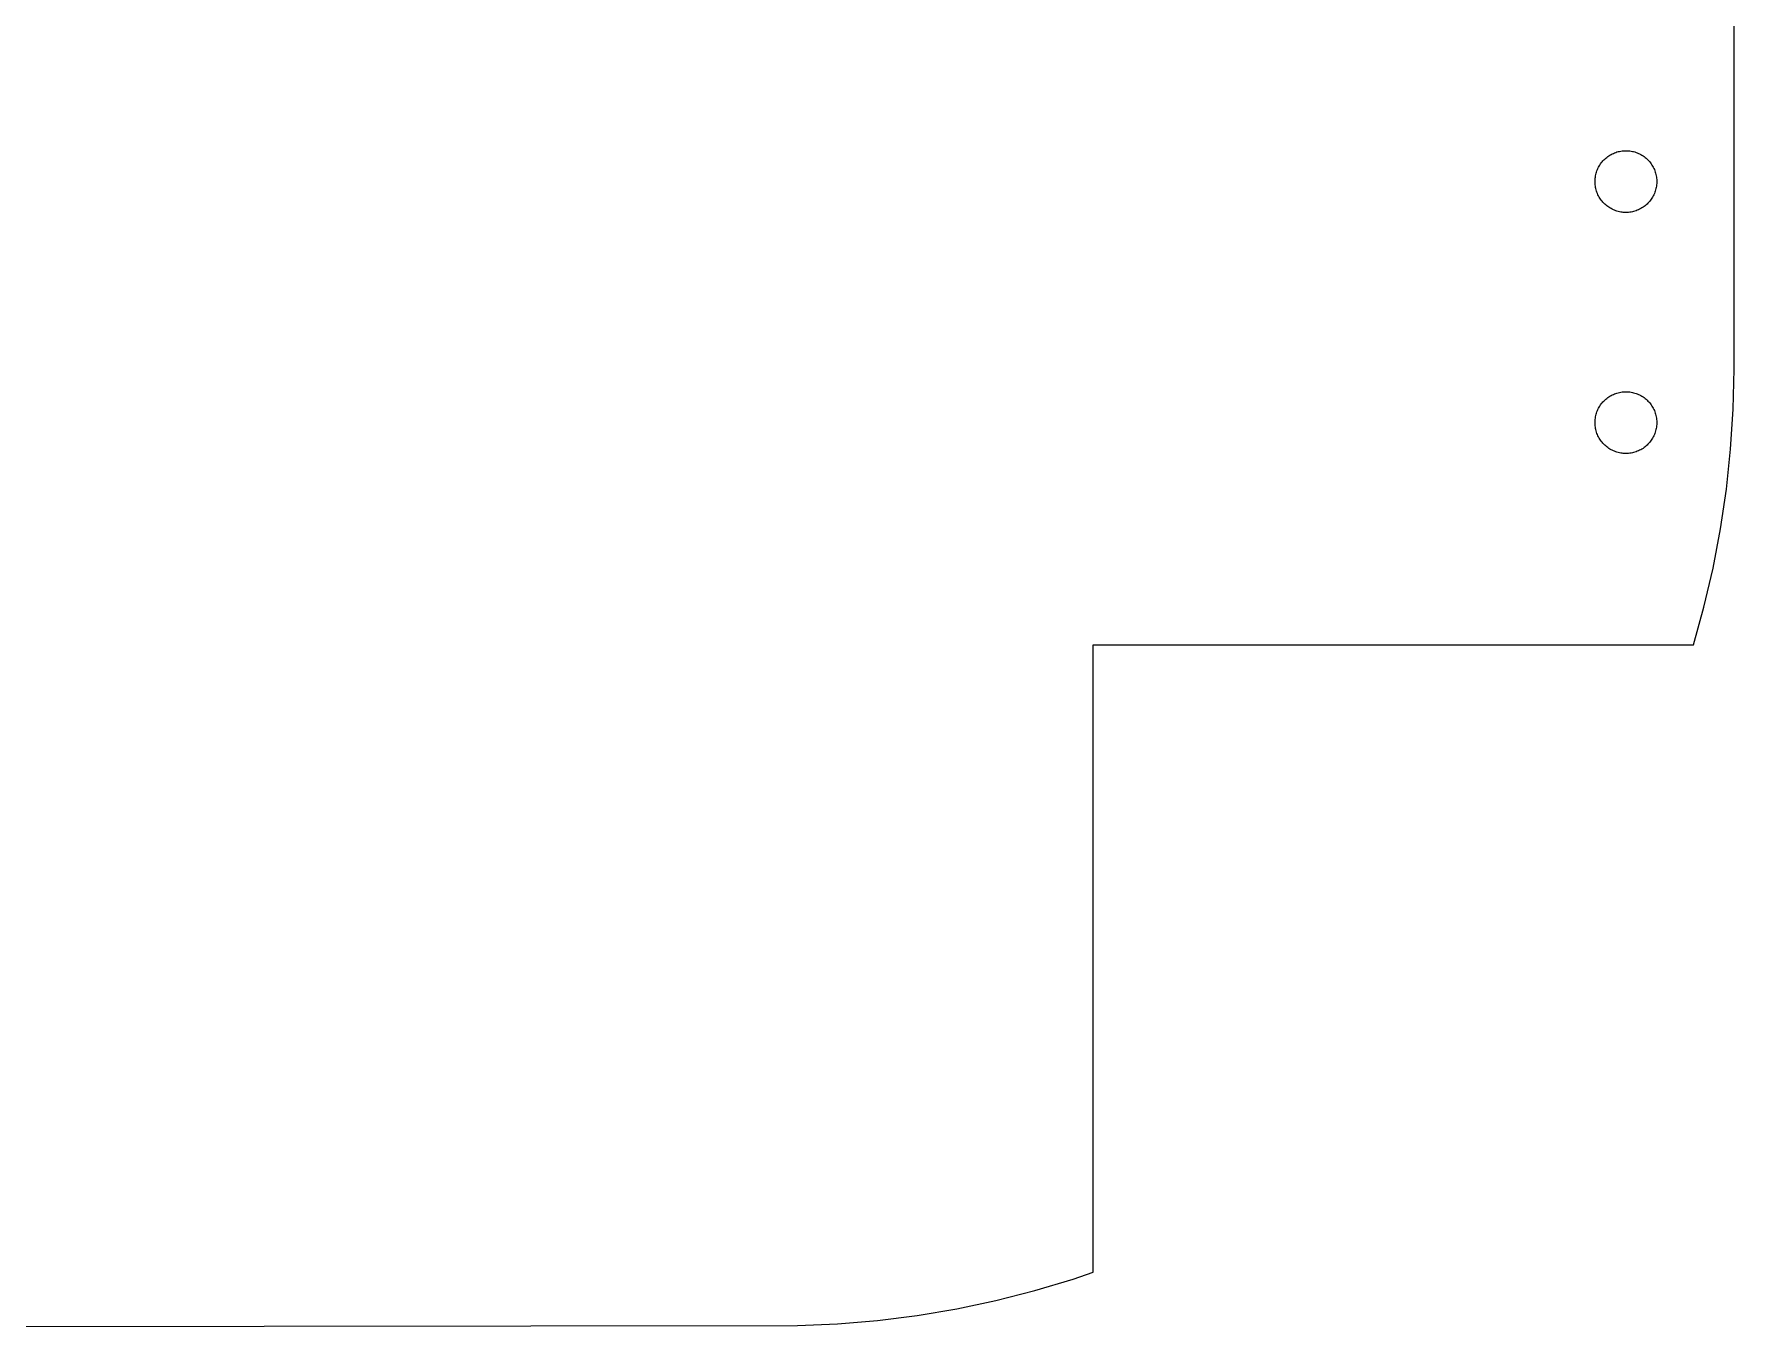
# Model space of a CAD drawing. Header units: metres. Extents: x -162 to 60, y -124 to 48.
# Drawn here: x -52.5 to 60.3, y -124 to -38.2 of the extents above; entities that cross this region are included whole.
import ezdxf

# ---------------------------------------------------------------- set-up
doc = ezdxf.new("R2010")
doc.units = ezdxf.units.M

msp = doc.modelspace()

# ---------------------------------------------------------------- linework, layer by layer
for p, q in [((60.325, -60.4517), (60.325, 10.1598)), ((52.0154, -46.2921), (52.0879, -46.2464)), ((52.0879, -46.2464), (52.1623, -46.2034)), ((52.1623, -46.2034), (52.2383, -46.1635)), ((52.2383, -46.1635), (52.3162, -46.127)), ((52.3162, -46.127), (52.3953, -46.0937)), ((52.3953, -46.0937), (52.4755, -46.0639)), ((52.4755, -46.0639), (52.5573, -46.0371)), ((52.5573, -46.0371), (52.6402, -46.0142)), ((52.6402, -46.0142), (52.7235, -45.9945)), ((52.7235, -45.9945), (52.808, -45.9786)), ((52.808, -45.9786), (52.8929, -45.9658)), ((52.8929, -45.9658), (52.9782, -45.9569)), ((52.9782, -45.9569), (53.0638, -45.9515)), ((53.0638, -45.9515), (53.1499, -45.9499)), ((53.1499, -45.9499), (53.2355, -45.9515)), ((53.2355, -45.9515), (53.3212, -45.9569)), ((53.3212, -45.9569), (53.4068, -45.9658)), ((53.4068, -45.9658), (53.4917, -45.9786)), ((53.4917, -45.9786), (53.5762, -45.9945)), ((53.5762, -45.9945), (53.6595, -46.0142)), ((53.6595, -46.0142), (53.7425, -46.0371)), ((53.7425, -46.0371), (53.8238, -46.0639)), ((53.8238, -46.0639), (53.9045, -46.0937)), ((53.9045, -46.0937), (53.9835, -46.127)), ((53.9835, -46.127), (54.0614, -46.1635)), ((54.0614, -46.1635), (54.1374, -46.2034)), ((54.1374, -46.2034), (54.2118, -46.2464)), ((54.2118, -46.2464), (54.2843, -46.2921)), ((51.1752, -47.4487), (51.2, -47.3665)), ((51.2, -47.3665), (51.2283, -47.2851)), ((51.2283, -47.2851), (51.26, -47.2053)), ((51.26, -47.2053), (51.2949, -47.127)), ((51.2949, -47.127), (51.3333, -47.0502)), ((51.3333, -47.0502), (51.3744, -46.9747)), ((51.3744, -46.9747), (51.419, -46.9014)), ((51.419, -46.9014), (51.4666, -46.8297)), ((51.4666, -46.8297), (51.517, -46.7603)), ((51.517, -46.7603), (51.5701, -46.6933)), ((51.5701, -46.6933), (51.6263, -46.6282)), ((51.6263, -46.6282), (51.6852, -46.5654)), ((51.6852, -46.5654), (51.7465, -46.5053)), ((51.7465, -46.5053), (51.8104, -46.4479)), ((51.8104, -46.4479), (51.8763, -46.3933)), ((51.8763, -46.3933), (51.9449, -46.3414)), ((51.9449, -46.3414), (52.0154, -46.2921)), ((54.2843, -46.2921), (54.3548, -46.3414)), ((54.3548, -46.3414), (54.423, -46.3933)), ((54.423, -46.3933), (54.4893, -46.4479)), ((54.4893, -46.4479), (54.5533, -46.5053)), ((54.5533, -46.5053), (54.6145, -46.5654)), ((54.6145, -46.5654), (54.6734, -46.6282)), ((54.6734, -46.6282), (54.7292, -46.6933)), ((54.7292, -46.6933), (54.7827, -46.7603)), ((54.7827, -46.7603), (54.8331, -46.8297)), ((54.8331, -46.8297), (54.8808, -46.9014)), ((54.8808, -46.9014), (54.9253, -46.9747)), ((54.9253, -46.9747), (54.9664, -47.0502)), ((54.9664, -47.0502), (55.0048, -47.127)), ((55.0048, -47.127), (55.0397, -47.2053)), ((55.0397, -47.2053), (55.0711, -47.2851)), ((55.0711, -47.2851), (55.0993, -47.3665)), ((55.0993, -47.3665), (55.1242, -47.4487)), ((51.1004, -47.9568), (51.1039, -47.8711)), ((51.1004, -48.0428), (51.1004, -47.9568)), ((51.1039, -48.1285), (51.1004, -48.0428)), ((51.1039, -47.8711), (51.1112, -47.7855)), ((51.1112, -48.2141), (51.1039, -48.1285)), ((51.1112, -47.7855), (51.1217, -47.7002)), ((51.1217, -48.2994), (51.1112, -48.2141)), ((51.1217, -47.7002), (51.136, -47.6157)), ((51.136, -48.3839), (51.1217, -48.2994)), ((51.136, -47.6157), (51.1539, -47.5316)), ((51.1539, -48.468), (51.136, -48.3839)), ((51.1539, -47.5316), (51.1752, -47.4487)), ((51.1752, -48.5509), (51.1539, -48.468)), ((55.1242, -47.4487), (55.1455, -47.5316)), ((55.1455, -48.468), (55.1242, -48.5509)), ((55.1455, -47.5316), (55.1637, -47.6157)), ((55.1637, -48.3839), (55.1455, -48.468)), ((55.1637, -47.6157), (55.1776, -47.7002)), ((55.1776, -48.2994), (55.1637, -48.3839)), ((55.1776, -47.7002), (55.1885, -47.7855)), ((55.1885, -48.2141), (55.1776, -48.2994)), ((55.1885, -47.7855), (55.1959, -47.8711)), ((55.1959, -48.1285), (55.1885, -48.2141)), ((55.1959, -47.8711), (55.1993, -47.9568)), ((55.1993, -48.0428), (55.1959, -48.1285)), ((55.1993, -47.9568), (55.1993, -48.0428)), ((51.2, -48.6335), (51.1752, -48.5509)), ((51.2283, -48.7145), (51.2, -48.6335)), ((51.26, -48.7943), (51.2283, -48.7145)), ((51.2949, -48.8726), (51.26, -48.7943)), ((51.3333, -48.9497), (51.2949, -48.8726)), ((51.3744, -49.0249), (51.3333, -48.9497)), ((51.419, -49.0982), (51.3744, -49.0249)), ((51.4666, -49.1699), (51.419, -49.0982)), ((51.517, -49.2392), (51.4666, -49.1699)), ((51.5701, -49.3067), (51.517, -49.2392)), ((51.6263, -49.3714), (51.5701, -49.3067)), ((51.6852, -49.4342), (51.6263, -49.3714)), ((51.7465, -49.4943), (51.6852, -49.4342)), ((51.8104, -49.5516), (51.7465, -49.4943)), ((51.8763, -49.6063), (51.8104, -49.5516)), ((51.9449, -49.6582), (51.8763, -49.6063)), ((54.423, -49.6063), (54.3548, -49.6582)), ((54.4893, -49.5516), (54.423, -49.6063)), ((54.5533, -49.4943), (54.4893, -49.5516)), ((54.6145, -49.4342), (54.5533, -49.4943)), ((54.6734, -49.3714), (54.6145, -49.4342)), ((54.7292, -49.3067), (54.6734, -49.3714)), ((54.7827, -49.2392), (54.7292, -49.3067)), ((54.8331, -49.1699), (54.7827, -49.2392)), ((54.8808, -49.0982), (54.8331, -49.1699)), ((54.9253, -49.0249), (54.8808, -49.0982)), ((54.9664, -48.9497), (54.9253, -49.0249)), ((55.0048, -48.8726), (54.9664, -48.9497)), ((55.0397, -48.7943), (55.0048, -48.8726)), ((55.0711, -48.7145), (55.0397, -48.7943)), ((55.0993, -48.6335), (55.0711, -48.7145)), ((55.1242, -48.5509), (55.0993, -48.6335)), ((52.0154, -49.7074), (51.9449, -49.6582)), ((52.0879, -49.7532), (52.0154, -49.7074)), ((52.1623, -49.7962), (52.0879, -49.7532)), ((52.2383, -49.8361), (52.1623, -49.7962)), ((52.3162, -49.8725), (52.2383, -49.8361)), ((52.3953, -49.9059), (52.3162, -49.8725)), ((52.4755, -49.9357), (52.3953, -49.9059)), ((52.5573, -49.9625), (52.4755, -49.9357)), ((52.6402, -49.9853), (52.5573, -49.9625)), ((52.7235, -50.0051), (52.6402, -49.9853)), ((52.808, -50.021), (52.7235, -50.0051)), ((52.8929, -50.0338), (52.808, -50.021)), ((52.9782, -50.0427), (52.8929, -50.0338)), ((53.0638, -50.0481), (52.9782, -50.0427)), ((53.1499, -50.0497), (53.0638, -50.0481)), ((53.2355, -50.0481), (53.1499, -50.0497)), ((53.3212, -50.0427), (53.2355, -50.0481)), ((53.4068, -50.0338), (53.3212, -50.0427)), ((53.4917, -50.021), (53.4068, -50.0338)), ((53.5762, -50.0051), (53.4917, -50.021)), ((53.6595, -49.9853), (53.5762, -50.0051)), ((53.7425, -49.9625), (53.6595, -49.9853)), ((53.8238, -49.9357), (53.7425, -49.9625)), ((53.9045, -49.9059), (53.8238, -49.9357)), ((53.9835, -49.8725), (53.9045, -49.9059)), ((54.0614, -49.8361), (53.9835, -49.8725)), ((54.1374, -49.7962), (54.0614, -49.8361)), ((54.2118, -49.7532), (54.1374, -49.7962)), ((54.2843, -49.7074), (54.2118, -49.7532)), ((54.3548, -49.6582), (54.2843, -49.7074)), ((60.2692, -63.1109), (60.325, -60.4517)), ((52.3953, -62.0939), (52.4755, -62.0637)), ((52.4755, -62.0637), (52.5573, -62.0373)), ((52.5573, -62.0373), (52.6402, -62.014)), ((52.6402, -62.014), (52.7235, -61.9947)), ((52.7235, -61.9947), (52.808, -61.9784)), ((52.808, -61.9784), (52.8929, -61.966)), ((52.8929, -61.966), (52.9782, -61.9571)), ((52.9782, -61.9571), (53.0638, -61.9516)), ((53.0638, -61.9516), (53.1499, -61.9497)), ((53.1499, -61.9497), (53.2355, -61.9516)), ((53.2355, -61.9516), (53.3212, -61.9571)), ((53.3212, -61.9571), (53.4068, -61.966)), ((53.4068, -61.966), (53.4917, -61.9784)), ((53.4917, -61.9784), (53.5762, -61.9947)), ((53.5762, -61.9947), (53.6595, -62.014)), ((53.6595, -62.014), (53.7425, -62.0373)), ((53.7425, -62.0373), (53.8238, -62.0637)), ((53.8238, -62.0637), (53.9045, -62.0939)), ((51.26, -63.2054), (51.2949, -63.1268)), ((51.2949, -63.1268), (51.3333, -63.05)), ((51.3333, -63.05), (51.3744, -62.9748)), ((51.3744, -62.9748), (51.419, -62.9012)), ((51.419, -62.9012), (51.4666, -62.8299)), ((51.4666, -62.8299), (51.517, -62.7605)), ((51.517, -62.7605), (51.5701, -62.6931)), ((51.5701, -62.6931), (51.6263, -62.628)), ((51.6263, -62.628), (51.6852, -62.5656)), ((51.6852, -62.5656), (51.7465, -62.5055)), ((51.7465, -62.5055), (51.8104, -62.4481)), ((51.8104, -62.4481), (51.8763, -62.3931)), ((51.8763, -62.3931), (51.9449, -62.3412)), ((51.9449, -62.3412), (52.0154, -62.2923)), ((52.0154, -62.2923), (52.0879, -62.2462)), ((52.0879, -62.2462), (52.1623, -62.2032)), ((52.1623, -62.2032), (52.2383, -62.1636)), ((52.2383, -62.1636), (52.3162, -62.1272)), ((52.3162, -62.1272), (52.3953, -62.0939)), ((53.9045, -62.0939), (53.9835, -62.1272)), ((53.9835, -62.1272), (54.0614, -62.1636)), ((54.0614, -62.1636), (54.1374, -62.2032)), ((54.1374, -62.2032), (54.2118, -62.2462)), ((54.2118, -62.2462), (54.2843, -62.2923)), ((54.2843, -62.2923), (54.3548, -62.3412)), ((54.3548, -62.3412), (54.423, -62.3931)), ((54.423, -62.3931), (54.4893, -62.4481)), ((54.4893, -62.4481), (54.5533, -62.5055)), ((54.5533, -62.5055), (54.6145, -62.5656)), ((54.6145, -62.5656), (54.6734, -62.628)), ((54.6734, -62.628), (54.7292, -62.6931)), ((54.7292, -62.6931), (54.7827, -62.7605)), ((54.7827, -62.7605), (54.8331, -62.8299)), ((54.8331, -62.8299), (54.8808, -62.9012)), ((54.8808, -62.9012), (54.9253, -62.9748)), ((54.9253, -62.9748), (54.9664, -63.05)), ((54.9664, -63.05), (55.0048, -63.1268)), ((55.0048, -63.1268), (55.0397, -63.2054)), ((60.1021, -65.7654), (60.2692, -63.1109)), ((51.1004, -63.9569), (51.1039, -63.8709)), ((51.1004, -64.0426), (51.1004, -63.9569)), ((51.1039, -64.1286), (51.1004, -64.0426)), ((51.1039, -63.8709), (51.1112, -63.7856)), ((51.1112, -64.2139), (51.1039, -64.1286)), ((51.1112, -63.7856), (51.1217, -63.7004)), ((51.1217, -64.2992), (51.1112, -64.2139)), ((51.1217, -63.7004), (51.136, -63.6155)), ((51.136, -64.3841), (51.1217, -64.2992)), ((51.136, -63.6155), (51.1539, -63.5318)), ((51.1539, -63.5318), (51.1752, -63.4485)), ((51.1752, -63.4485), (51.2, -63.3663)), ((51.2, -63.3663), (51.2283, -63.2853)), ((51.2283, -63.2853), (51.26, -63.2054)), ((55.0397, -63.2054), (55.0711, -63.2853)), ((55.0711, -63.2853), (55.0993, -63.3663)), ((55.0993, -63.3663), (55.1242, -63.4485)), ((55.1242, -63.4485), (55.1455, -63.5318)), ((55.1455, -63.5318), (55.1637, -63.6155)), ((55.1637, -63.6155), (55.1776, -63.7004)), ((55.1776, -64.2992), (55.1637, -64.3841)), ((55.1776, -63.7004), (55.1885, -63.7856)), ((55.1885, -64.2139), (55.1776, -64.2992)), ((55.1885, -63.7856), (55.1959, -63.8709)), ((55.1959, -64.1286), (55.1885, -64.2139)), ((55.1959, -63.8709), (55.1993, -63.9569)), ((55.1993, -64.0426), (55.1959, -64.1286)), ((55.1993, -63.9569), (55.1993, -64.0426)), ((51.1539, -64.4678), (51.136, -64.3841)), ((51.1752, -64.5511), (51.1539, -64.4678)), ((51.2, -64.6333), (51.1752, -64.5511)), ((51.2283, -64.7143), (51.2, -64.6333)), ((51.26, -64.7941), (51.2283, -64.7143)), ((51.2949, -64.8728), (51.26, -64.7941)), ((51.3333, -64.9495), (51.2949, -64.8728)), ((51.3744, -65.0247), (51.3333, -64.9495)), ((51.419, -65.0984), (51.3744, -65.0247)), ((51.4666, -65.1697), (51.419, -65.0984)), ((51.517, -65.2394), (51.4666, -65.1697)), ((51.5701, -65.3065), (51.517, -65.2394)), ((51.6263, -65.3716), (51.5701, -65.3065)), ((51.6852, -65.434), (51.6263, -65.3716)), ((51.7465, -65.4941), (51.6852, -65.434)), ((54.6145, -65.434), (54.5533, -65.4941)), ((54.6734, -65.3716), (54.6145, -65.434)), ((54.7292, -65.3065), (54.6734, -65.3716)), ((54.7827, -65.2394), (54.7292, -65.3065)), ((54.8331, -65.1697), (54.7827, -65.2394)), ((54.8808, -65.0984), (54.8331, -65.1697)), ((54.9253, -65.0247), (54.8808, -65.0984)), ((54.9664, -64.9495), (54.9253, -65.0247)), ((55.0048, -64.8728), (54.9664, -64.9495)), ((55.0397, -64.7941), (55.0048, -64.8728)), ((55.0711, -64.7143), (55.0397, -64.7941)), ((55.0993, -64.6333), (55.0711, -64.7143)), ((55.1242, -64.5511), (55.0993, -64.6333)), ((55.1455, -64.4678), (55.1242, -64.5511)), ((55.1637, -64.3841), (55.1455, -64.4678)), ((51.8104, -65.5518), (51.7465, -65.4941)), ((51.8763, -65.6065), (51.8104, -65.5518)), ((51.9449, -65.6584), (51.8763, -65.6065)), ((52.0154, -65.7072), (51.9449, -65.6584)), ((52.0879, -65.7534), (52.0154, -65.7072)), ((52.1623, -65.7964), (52.0879, -65.7534)), ((52.2383, -65.8359), (52.1623, -65.7964)), ((52.3162, -65.8727), (52.2383, -65.8359)), ((52.3953, -65.9057), (52.3162, -65.8727)), ((52.4755, -65.9359), (52.3953, -65.9057)), ((52.5573, -65.9623), (52.4755, -65.9359)), ((52.6402, -65.9855), (52.5573, -65.9623)), ((52.7235, -66.0049), (52.6402, -65.9855)), ((52.808, -66.0212), (52.7235, -66.0049)), ((52.8929, -66.0336), (52.808, -66.0212)), ((52.9782, -66.0425), (52.8929, -66.0336)), ((53.0638, -66.0479), (52.9782, -66.0425)), ((53.1499, -66.0498), (53.0638, -66.0479)), ((53.2355, -66.0479), (53.1499, -66.0498)), ((53.3212, -66.0425), (53.2355, -66.0479)), ((53.4068, -66.0336), (53.3212, -66.0425)), ((53.4917, -66.0212), (53.4068, -66.0336)), ((53.5762, -66.0049), (53.4917, -66.0212)), ((53.6595, -65.9855), (53.5762, -66.0049)), ((53.7425, -65.9623), (53.6595, -65.9855)), ((53.8238, -65.9359), (53.7425, -65.9623)), ((53.9045, -65.9057), (53.8238, -65.9359)), ((53.9835, -65.8727), (53.9045, -65.9057)), ((54.0614, -65.8359), (53.9835, -65.8727)), ((54.1374, -65.7964), (54.0614, -65.8359)), ((54.2118, -65.7534), (54.1374, -65.7964)), ((54.2843, -65.7072), (54.2118, -65.7534)), ((54.3548, -65.6584), (54.2843, -65.7072)), ((54.423, -65.6065), (54.3548, -65.6584)), ((54.4893, -65.5518), (54.423, -65.6065)), ((54.5533, -65.4941), (54.4893, -65.5518)), ((59.8243, -68.4106), (60.1021, -65.7654)), ((59.4355, -71.0418), (59.8243, -68.4106)), ((58.9371, -73.654), (59.4355, -71.0418)), ((58.3298, -76.2438), (58.9371, -73.654)), ((57.6329, -78.7398), (58.3298, -76.2438)), ((17.7799, -120.38), (17.7799, -78.7398)), ((17.7799, -78.7398), (57.6329, -78.7398)), ((16.4474, -120.844), (17.7799, -120.38)), ((11.3253, -122.274), (13.9011, -121.613)), ((13.9011, -121.613), (16.4474, -120.844)), ((6.10118, -123.271), (8.7235, -122.827)), ((8.7235, -122.827), (11.3253, -122.274)), ((-104.07, -124.027), (-1.84485, -123.938)), ((-1.84485, -123.938), (0.811966, -123.827)), ((0.811966, -123.827), (3.46219, -123.604)), ((3.46219, -123.604), (6.10118, -123.271))]:
    msp.add_line(p, q)

doc.saveas('drawing.dxf')
